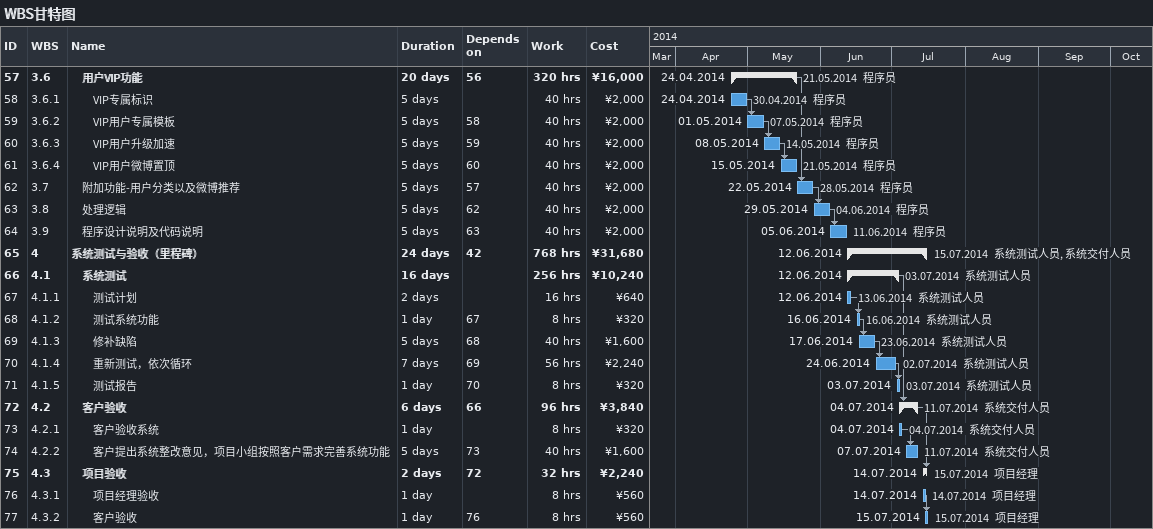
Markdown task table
WBS甘特图

| ID | WBS | Task | Duration | Start | Finish | Predecessors | Resources | Work (h) | Cost (¥) |
|---|---|---|---|---|---|---|---|---|---|
| 57 | 3.6 | **用户VIP功能** | 20d | 2014-04-24 | 2014-05-21 | 56 | 程序员 | 320 | 16000 |
| 58 | 3.6.1 | VIP专属标识 | 5d | 2014-04-24 | 2014-04-30 |  | 程序员 | 40 | 2000 |
| 59 | 3.6.2 | VIP用户专属模板 | 5d | 2014-05-01 | 2014-05-07 | 58 | 程序员 | 40 | 2000 |
| 60 | 3.6.3 | VIP用户升级加速 | 5d | 2014-05-08 | 2014-05-14 | 59 | 程序员 | 40 | 2000 |
| 61 | 3.6.4 | VIP用户微博置顶 | 5d | 2014-05-15 | 2014-05-21 | 60 | 程序员 | 40 | 2000 |
| 62 | 3.7 | 附加功能-用户分类以及微博推荐 | 5d | 2014-05-22 | 2014-05-28 | 57 | 程序员 | 40 | 2000 |
| 63 | 3.8 | 处理逻辑 | 5d | 2014-05-29 | 2014-06-04 | 62 | 程序员 | 40 | 2000 |
| 64 | 3.9 | 程序设计说明及代码说明 | 5d | 2014-06-05 | 2014-06-11 | 63 | 程序员 | 40 | 2000 |
| 65 | 4 | **系统测试与验收（里程碑）** | 24d | 2014-06-12 | 2014-07-15 | 42 | 系统测试人员, 系统交付人员 | 768 | 31680 |
| 66 | 4.1 | **系统测试** | 16d | 2014-06-12 | 2014-07-03 |  | 系统测试人员 | 256 | 10240 |
| 67 | 4.1.1 | 测试计划 | 2d | 2014-06-12 | 2014-06-13 |  | 系统测试人员 | 16 | 640 |
| 68 | 4.1.2 | 测试系统功能 | 1d | 2014-06-16 | 2014-06-16 | 67 | 系统测试人员 | 8 | 320 |
| 69 | 4.1.3 | 修补缺陷 | 5d | 2014-06-17 | 2014-06-23 | 68 | 系统测试人员 | 40 | 1600 |
| 70 | 4.1.4 | 重新测试，依次循环 | 7d | 2014-06-24 | 2014-07-02 | 69 | 系统测试人员 | 56 | 2240 |
| 71 | 4.1.5 | 测试报告 | 1d | 2014-07-03 | 2014-07-03 | 70 | 系统测试人员 | 8 | 320 |
| 72 | 4.2 | **客户验收** | 6d | 2014-07-04 | 2014-07-11 | 66 | 系统交付人员 | 96 | 3840 |
| 73 | 4.2.1 | 客户验收系统 | 1d | 2014-07-04 | 2014-07-04 |  | 系统交付人员 | 8 | 320 |
| 74 | 4.2.2 | 客户提出系统整改意见，项目小组按照客户需求完善系统功能 | 5d | 2014-07-07 | 2014-07-11 | 73 | 系统交付人员 | 40 | 1600 |
| 75 | 4.3 | **项目验收** | 2d | 2014-07-14 | 2014-07-15 | 72 | 项目经理 | 32 | 2240 |
| 76 | 4.3.1 | 项目经理验收 | 1d | 2014-07-14 | 2014-07-14 |  | 项目经理 | 8 | 560 |
| 77 | 4.3.2 | 客户验收 | 1d | 2014-07-15 | 2014-07-15 | 76 | 项目经理 | 8 | 560 |
